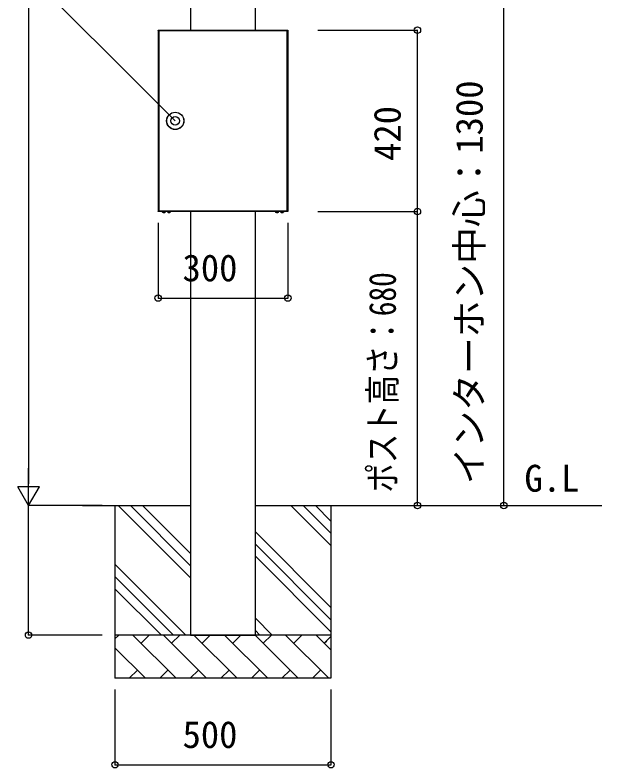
# Model space of a CAD drawing. Units: millimetres, scale not verified. Extents: x -4375 to 4375, y -6498 to 6471.
# Drawn here: x -1356 to 2, y 145 to 1887 of the extents above; entities that cross this region are included whole.
import ezdxf
from ezdxf.enums import TextEntityAlignment as Align

# ---------------------------------------------------------------- set-up
doc = ezdxf.new("R2010")
doc.units = ezdxf.units.MM
doc.header["$LTSCALE"] = 30
for name, color, linetype in [('0-1_USER1', 3, 'Continuous'), ('0-2_YKK_A1', 4, 'Continuous'), ('0-3_YKK_D', 6, 'Continuous')]:
    doc.layers.add(name, color=color, linetype=linetype)
doc.styles.add('ＭＳ ゴシック', font='')
doc.styles.get('ＭＳ ゴシック').set_extended_font_data('MS Gothic')

msp = doc.modelspace()

# ---------------------------------------------------------------- linework, layer by layer
at = {"layer": '0-2_YKK_A1'}
for p, q in [((-950, 2352.57), (-950, 1852.57)), ((-800, 1852.57), (-800, 2352.57)), ((-1024.99, 1851.77), (-1023.89, 1851.77)), ((-1024.99, 1851.47), (-1024.99, 1433.67)), ((-1023.99, 1852.57), (-1023.99, 1851.77)), ((-1023.89, 1852.57), (-1023.89, 1432.57)), ((-726.09, 1433.67), (-726.09, 1852.57)), ((-725.99, 1851.77), (-725.99, 1852.57)), ((-1023.99, 1433.37), (-1023.99, 1432.57)), ((-1012.92, 1430.52), (-1012.87, 1430.94)), ((-1012.77, 1430.55), (-1012.67, 1430.52)), ((-1012.75, 1430.42), (-1012.71, 1430.81)), ((-1012.67, 1430.52), (-1012.66, 1430.78)), ((-1010.74, 1430.54), (-1010.73, 1430.42)), ((-1010.33, 1430.7), (-1010.31, 1430.52)), ((-1001.28, 1430.52), (-1001.24, 1430.83)), ((-1001.03, 1430.42), (-1001, 1430.69)), ((-1000.76, 1430.52), (-1000.76, 1430.58)), ((-998.97, 1430.61), (-998.95, 1430.42)), ((-998.66, 1430.76), (-998.63, 1430.52)), ((-950, 1432.57), (-950, 752.57)), ((-800, 752.57), (-800, 1432.57)), ((-750.91, 1430.52), (-750.84, 1431.11)), ((-750.85, 1430.45), (-750.78, 1431.11)), ((-748.5, 1430.61), (-748.49, 1430.52)), ((-738.87, 1430.52), (-738.81, 1431.11)), ((-738.86, 1430.49), (-738.8, 1431.11)), ((-738.44, 1431.11), (-738.48, 1430.52)), ((-736.76, 1430.55), (-736.76, 1430.52)), ((-726.09, 1433.67), (-726.09, 1432.57)), ((-726.09, 1433.37), (-724.99, 1433.37)), ((-725.99, 1432.57), (-725.99, 1433.37)), ((-1200, 752.57), (-950, 752.57)), ((-1125, 752.57), (-1125, 352.57)), ((-950, 584.88), (-1117.69, 752.57)), ((-1089.4, 752.57), (-950, 613.16)), ((-950, 641.45), (-1061.12, 752.57)), ((-950, 752.57), (-950, 452.57)), ((-800, 752.57), (2.23, 752.57)), ((-625, 659.88), (-717.69, 752.57)), ((-689.4, 752.57), (-625, 688.16)), ((-625, 716.45), (-661.12, 752.57)), ((-625, 752.57), (-625, 352.57)), ((-625, 516.45), (-800, 691.45)), ((-800, 663.16), (-625, 488.16)), ((-625, 459.88), (-800, 634.88)), ((-961.12, 452.57), (-1125, 616.45)), ((-1125, 588.16), (-989.4, 452.57)), ((-1017.69, 452.57), (-1125, 559.88)), ((-761.12, 452.57), (-800, 491.45)), ((-800, 463.16), (-789.4, 452.57)), ((-1125, 444.04), (-1116.47, 452.57)), ((-625, 452.57), (-1125, 452.57)), ((-983.58, 352.57), (-1083.58, 452.57)), ((-1064.67, 433.66), (-1045.76, 452.57)), ((-912.87, 352.57), (-1012.87, 452.57)), ((-993.96, 433.66), (-975.05, 452.57)), ((-842.16, 352.57), (-942.16, 452.57)), ((-923.25, 433.66), (-904.34, 452.57)), ((-771.45, 352.57), (-871.45, 452.57)), ((-852.54, 433.66), (-833.63, 452.57)), ((-700.74, 352.57), (-800.74, 452.57)), ((-781.83, 433.66), (-762.92, 452.57)), ((-630.03, 352.57), (-730.03, 452.57)), ((-711.12, 433.66), (-692.21, 452.57)), ((-625, 418.25), (-659.31, 452.57)), ((-640.41, 433.66), (-625, 449.06)), ((-640.41, 433.66), (-635, 439.06)), ((-1054.29, 352.57), (-1125, 423.28)), ((-1073.2, 371.47), (-1092.11, 352.57)), ((-1002.49, 371.47), (-1021.4, 352.57)), ((-931.78, 371.47), (-950.69, 352.57)), ((-861.07, 371.47), (-879.97, 352.57)), ((-790.36, 371.47), (-809.26, 352.57)), ((-719.64, 371.47), (-738.55, 352.57)), ((-648.93, 371.47), (-667.84, 352.57)), ((-625, 352.57), (-1125, 352.57))]:
    msp.add_line(p, q, dxfattribs=at)
for points in [[(-1024.99, 1851.77), (-1024.99, 1852.57), (-724.99, 1852.57)], [(-1024.99, 1851.47), (-724.99, 1851.47), (-724.99, 1433.67), (-1024.99, 1433.67)], [(-724.99, 1852.57), (-724.99, 1851.77), (-726.09, 1851.77)], [(-724.99, 1433.37), (-724.99, 1432.57), (-1024.99, 1432.57)], [(-1024.99, 1432.57), (-1024.99, 1433.37), (-1023.89, 1433.37)], [(-1012.83, 1430.42), (-1012.76, 1430.41), (-1012.76, 1430.43), (-1012.81, 1430.46), (-1012.92, 1430.52)], [(-1012.14, 1430.42), (-1012.42, 1430.46), (-1012.67, 1430.52)], [(-1012.2, 1430.52), (-1011.98, 1430.45), (-1011.71, 1430.42), (-1011.4, 1430.42), (-1011.09, 1430.45), (-1010.81, 1430.52)], [(-1011.22, 1430.42), (-1011.06, 1430.42), (-1010.9, 1430.44), (-1010.73, 1430.47)], [(-1010.74, 1430.42), (-1010.76, 1430.41), (-1010.77, 1430.42)], [(-1010.31, 1430.52), (-1010.53, 1430.45), (-1010.68, 1430.42), (-1010.72, 1430.42)], [(-1001.05, 1430.42), (-1001.05, 1430.42), (-1001.13, 1430.46), (-1001.28, 1430.52)], [(-1001.01, 1430.61), (-1000.91, 1430.57), (-1000.76, 1430.52)], [(-1000.62, 1430.52), (-1000.38, 1430.45), (-1000.09, 1430.42), (-999.78, 1430.42), (-999.47, 1430.45), (-999.22, 1430.52)], [(-998.63, 1430.52), (-998.8, 1430.46), (-998.91, 1430.42), (-998.93, 1430.42)], [(-751.49, 1430.52), (-751.22, 1430.45), (-751.02, 1430.42), (-750.89, 1430.42), (-750.85, 1430.45), (-750.91, 1430.52)], [(-750.06, 1430.45), (-750.29, 1430.42), (-750.56, 1430.42), (-750.86, 1430.45)], [(-750.09, 1430.52), (-749.93, 1430.45), (-749.7, 1430.42), (-749.41, 1430.42), (-749.1, 1430.45), (-748.8, 1430.52)], [(-748.49, 1430.52), (-748.75, 1430.45), (-748.95, 1430.42), (-749.08, 1430.41), (-749.12, 1430.45)], [(-739.72, 1430.52), (-739.43, 1430.45), (-739.17, 1430.42), (-738.99, 1430.42), (-738.88, 1430.45), (-738.87, 1430.52)], [(-738.48, 1430.52), (-738.58, 1430.45), (-738.75, 1430.42), (-739, 1430.42)], [(-738, 1430.52), (-737.9, 1430.45), (-737.72, 1430.42), (-737.47, 1430.42), (-737.18, 1430.45), (-736.88, 1430.52)], [(-736.76, 1430.52), (-737.05, 1430.45), (-737.3, 1430.42), (-737.48, 1430.42)], [(-950, 452.57), (-800, 452.57), (-800, 752.57)]]:
    msp.add_lwpolyline(points, dxfattribs=at)
for radius in [20, 19.81, 10]:
    msp.add_circle((-985.49, 1642.57), radius, dxfattribs=at)
for centre, radius, start, end in [((-1023.69, 1850.94), 1, 124.46918, 148.37007), ((-726.3, 1850.94), 1, 31.62993, 55.53082), ((-1011.74, 1435.98), 5.67, 217.08754, 258.88625), ((-1013.39, 1434.56), 3.45, 264.74217, 275.25783), ((-1011.82, 1432.77), 2.5, 221.14308, 243.9664), ((-1010.92, 1433.3), 3.06, 225.42365, 245.36724), ((-1012.18, 1434.81), 4.5, 287.60154, 304.97825), ((-1011.74, 1435.98), 5.67, 281.07376, 322.91246), ((-1011.55, 1434.32), 4, 288.04824, 306.87506), ((-1009.37, 1432.79), 1.69, 262.47342, 277.52658), ((-999.99, 1435.98), 5.67, 217.08754, 259.25419), ((-1001.92, 1433.95), 2.84, 264.20521, 275.79479), ((-1000.14, 1433.29), 3, 226.40642, 247.72022), ((-999.32, 1433.84), 3.56, 229.65, 248.63749), ((-1000.54, 1434.3), 4.01, 289.31192, 307.4911), ((-999.99, 1435.98), 5.67, 280.72311, 322.91246), ((-999.81, 1433.77), 3.46, 289.96232, 310.02725), ((-997.84, 1433.4), 2.3, 263.55109, 276.44891), ((-749.99, 1435.98), 5.67, 217.08754, 256.13876), ((-749.73, 1431.91), 1.82, 205.64066, 229.72818), ((-751.01, 1435.59), 4.49, 265.38687, 274.61313), ((-748.71, 1432.38), 2.32, 212.84746, 233.36921), ((-750.22, 1435.63), 5.3, 285.52834, 301.80464), ((-749.99, 1435.98), 5.67, 283.67184, 322.91246), ((-749.84, 1435.28), 4.95, 285.7332, 302.77267), ((-747.29, 1431.76), 0.653, 257.9043, 282.0957), ((-738.24, 1435.98), 5.67, 217.08754, 239.14003), ((-738.31, 1435.87), 5.53, 239.09421, 255.22755), ((-736.46, 1431.4), 2.56, 186.1655, 200.06033), ((-738.62, 1436.15), 5.04, 265.64822, 274.35178), ((-741.1, 1431.93), 2.98, 331.6102, 344.15989), ((-735.38, 1431.93), 2.98, 195.84448, 208.38543), ((-738.32, 1436), 5.67, 284.70528, 300.57509), ((-738.17, 1435.87), 5.53, 284.77245, 300.90579), ((-735.38, 1431.2), 0.099, 238.6787, 301.3213), ((-738.24, 1435.98), 5.67, 300.85997, 322.91246)]:
    msp.add_arc(centre, radius, start, end, dxfattribs=at)
at = {"layer": '0-3_YKK_D'}
for p, q in [((-1325, 2302.57), (-1325, 802.57)), ((-225, 752.57), (-225, 2052.57)), ((-655.34, 1852.57), (-424, 1852.57)), ((-425, 1432.57), (-425, 1852.57)), ((-655.34, 1432.57), (-424, 1432.57)), ((-650.34, 1432.57), (-424, 1432.57)), ((-425, 752.57), (-425, 1432.57)), ((-1024.99, 1406.57), (-1024.99, 1231.57)), ((-724.99, 1406.57), (-724.99, 1231.57)), ((-1024.99, 1232.57), (-724.99, 1232.57)), ((-1325, 752.57), (-1325, 839.17)), ((-1325, 752.57), (-1350, 795.87)), ((-1300, 795.87), (-1350, 795.87)), ((-1325, 752.57), (-1300, 795.87)), ((-1155, 752.56), (-1326, 752.57)), ((-1201, 752.57), (-1326, 752.57)), ((-1325.01, 452.58), (-1325, 752.57)), ((-1155, 452.57), (-1326.01, 452.58)), ((-1125, 326.51), (-1125, 151.57)), ((-625, 326.51), (-625, 151.57)), ((-1125, 152.57), (-625, 152.57))]:
    msp.add_line(p, q, dxfattribs=at)
msp.add_lwpolyline([(-985.32, 1642.4), (-1366.86, 2023.93), (-2350.15, 2023.93)], dxfattribs=at)
for centre in [(-425, 1852.57), (-425, 1432.57), (-425, 1432.57), (-1024.99, 1232.57), (-724.99, 1232.57), (-425, 752.57), (-225, 752.57), (-1325.01, 452.58), (-1125, 152.57), (-625, 152.57)]:
    msp.add_circle(centre, 7.5, dxfattribs=at)

# ---------------------------------------------------------------- texts
at = {"layer": '0-1_USER1', "style": 'ＭＳ ゴシック'}
msp.add_text('G.L', height=62.32, dxfattribs=at).set_placement((-177.18, 765.63), align=Align.BOTTOM_LEFT)
at = {"layer": '0-3_YKK_D', "style": 'ＭＳ ゴシック'}
for s, p in [('インターホン中心：1300', (-255.14, 801.53)), ('420', (-445, 1549.84))]:
    msp.add_text(s, height=62.32, rotation=90, dxfattribs=at).set_placement(p, align=Align.BOTTOM_LEFT)
for s, p in [('300', (-968.68, 1252.57)), ('500', (-968.69, 172.57))]:
    msp.add_text(s, height=62.32, dxfattribs=at).set_placement(p, align=Align.BOTTOM_LEFT)
at = {"layer": '0-3_YKK_D', "style": 'ＭＳ ゴシック', "width": 0.8}
msp.add_text('ポスト高さ：680', height=62.32, rotation=90, dxfattribs=at).set_placement((-456.11, 782.51), align=Align.BOTTOM_LEFT)

doc.saveas('drawing.dxf')
